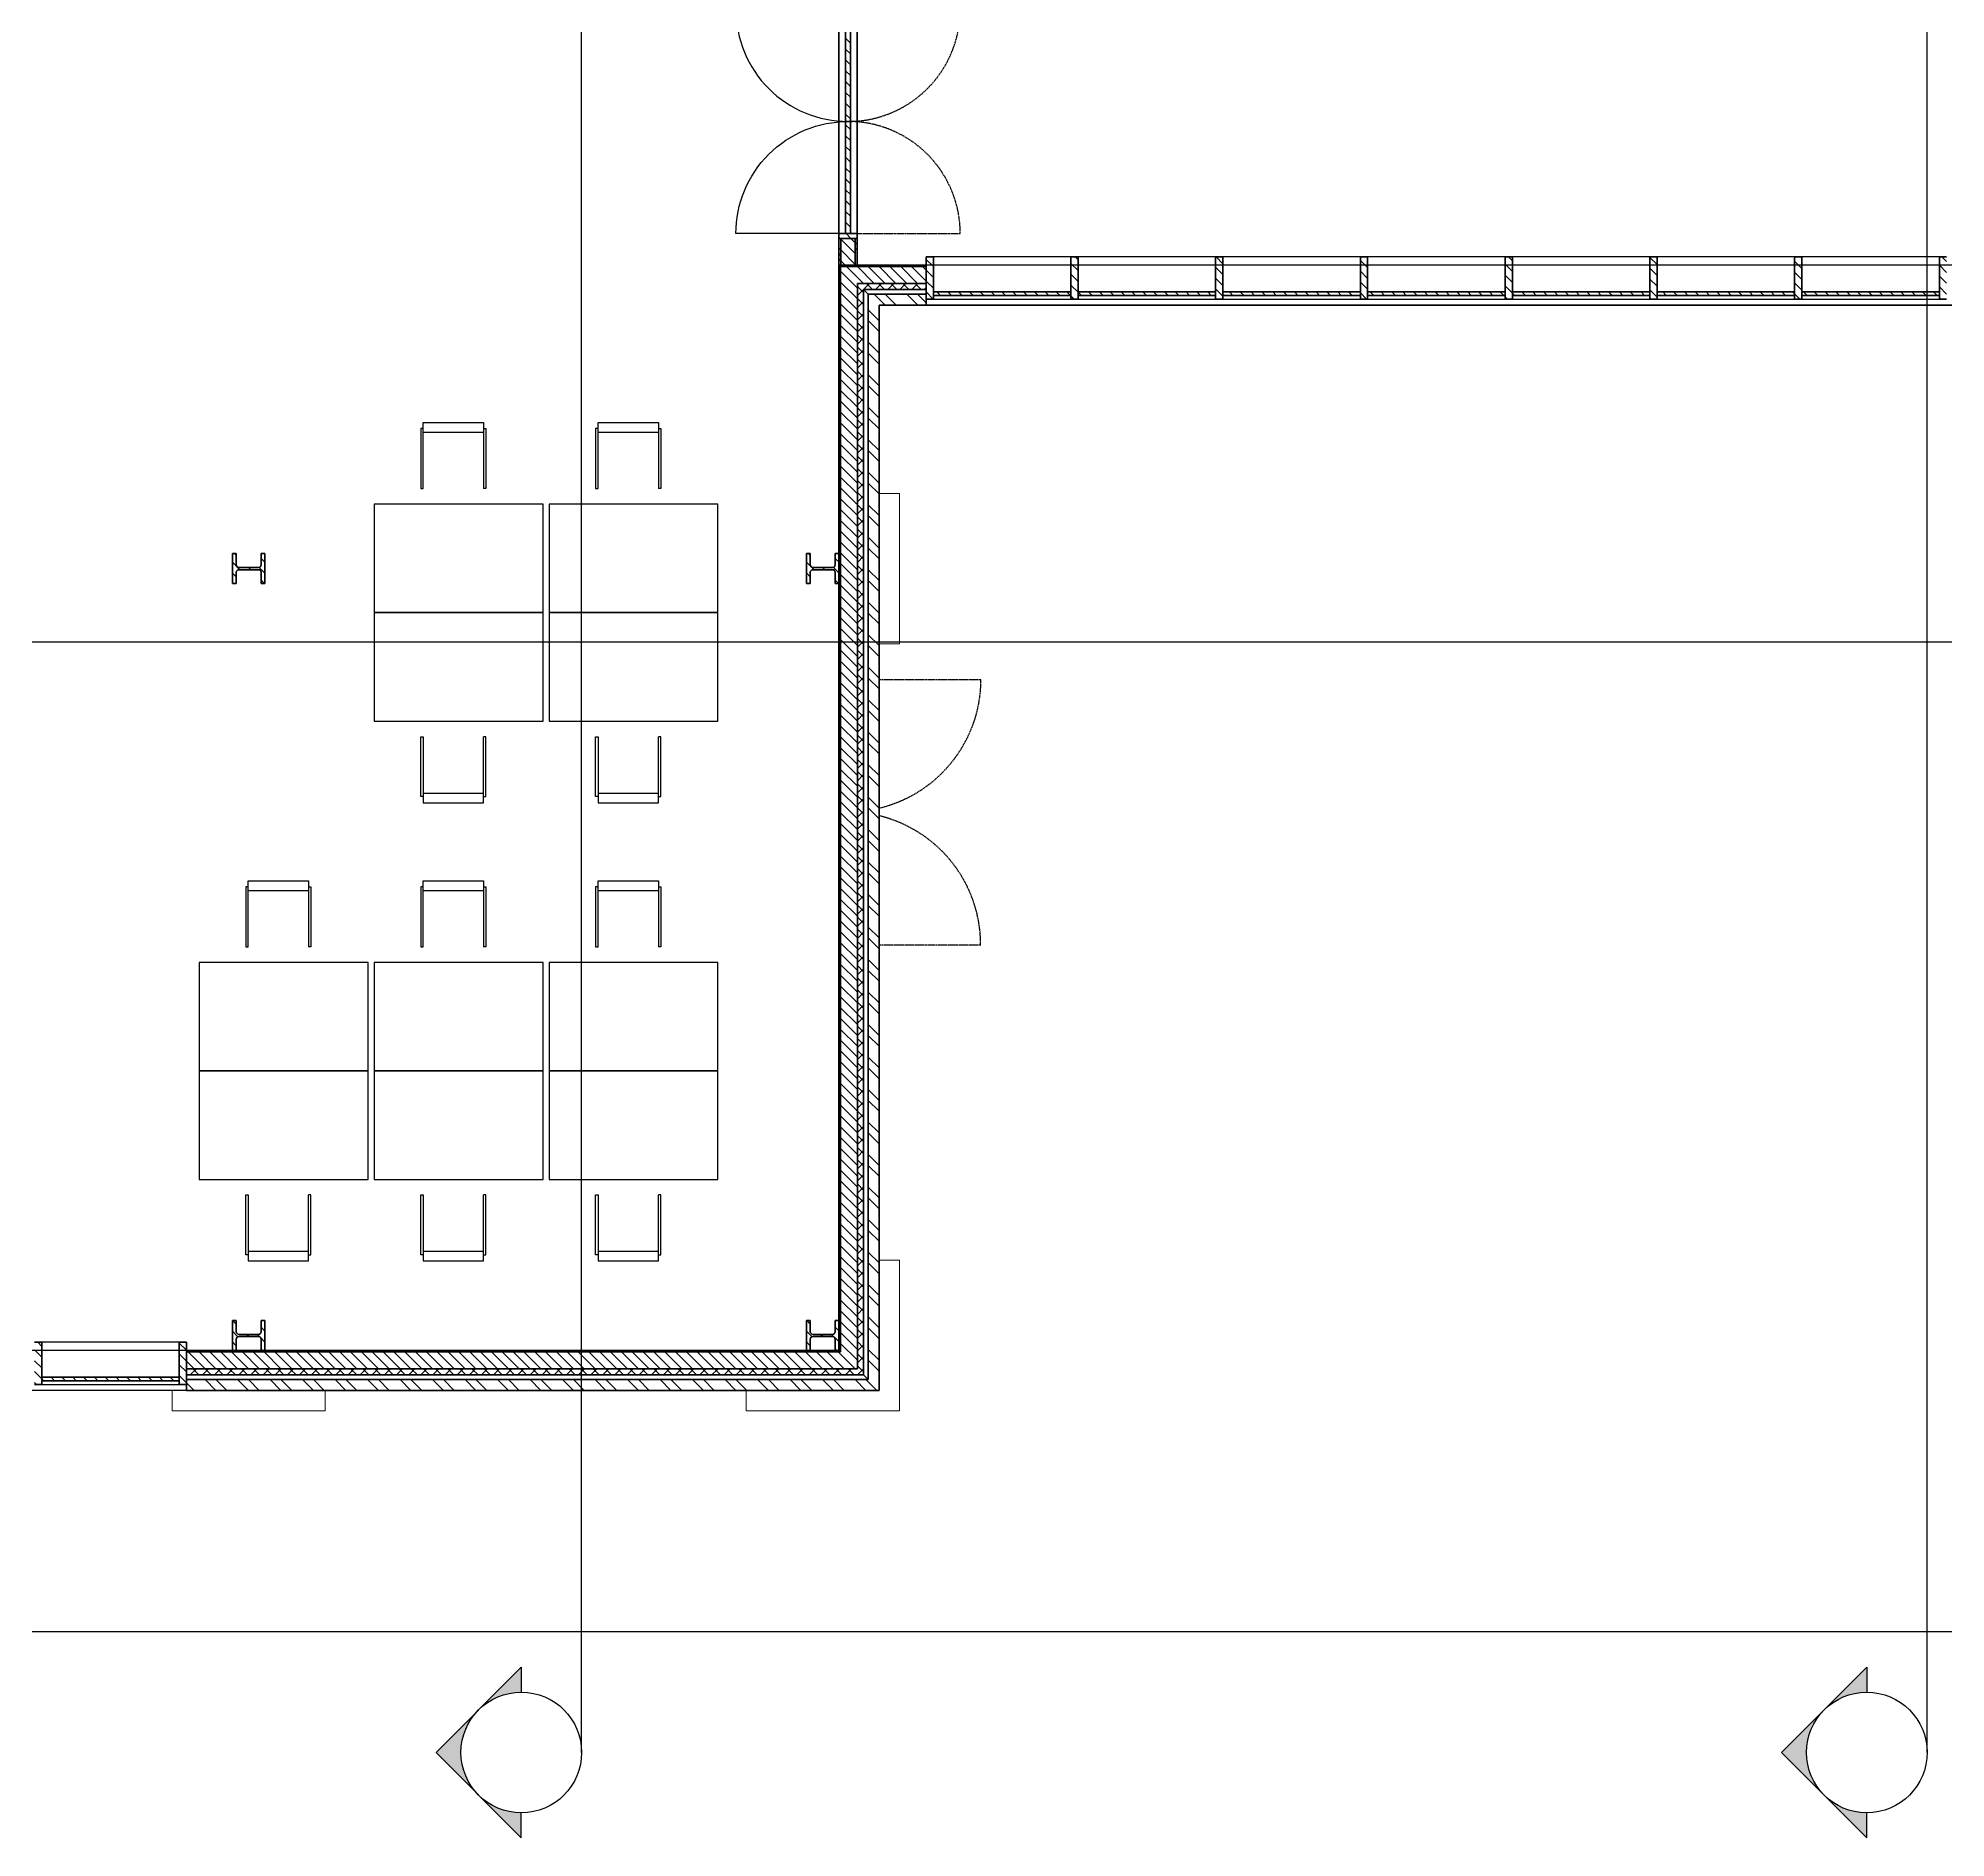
# Model space of a CAD drawing. Header units: millimetres. Extents: x -100 to 251604, y 0 to 25979.
# Drawn here: x 96412 to 112227, y 0 to 14924 of the extents above; entities that cross this region are included whole.
import ezdxf
from ezdxf.enums import TextEntityAlignment as Align

# ---------------------------------------------------------------- set-up
doc = ezdxf.new("R2018")
doc.units = ezdxf.units.MM
doc.linetypes.add('HIDDEN', pattern=[9.525, 6.35, -3.175])
doc.layers.get('0').update_dxf_attribs({"true_color": 0xdfdfdf})
for name, color, linetype in [('Background_0', 7, 'Continuous'), ('Background_BRX_2D+_Swing', 7, 'Continuous'), ('Background_BRX_2D_Symbols', 7, 'Continuous'), ('Background_DOOR_FRAME', 253, 'Continuous'), ('Background_DOOR_PANEL', 255, 'Continuous'), ('Background_Front bricks', 7, 'Continuous'), ('Background_GLASS', 161, 'Continuous'), ('Background_WINDOW_FRAME', 253, 'Continuous'), ('Boundary_0', 7, 'Continuous'), ('Boundary_Air', 7, 'Continuous'), ('Boundary_BRX_2D+_Swing', 7, 'Continuous'), ('Boundary_BRX_2D_Symbols', 7, 'Continuous'), ('Boundary_Cavity Wall_ Front', 7, 'Continuous'), ('Boundary_DOOR_FRAME', 253, 'Continuous'), ('Boundary_DOOR_PANEL', 255, 'Continuous'), ('Boundary_Front bricks', 7, 'Continuous'), ('Boundary_GLASS', 161, 'Continuous'), ('Boundary_Gypsum Board', 54, 'Continuous'), ('Boundary_Insulation_ Polyurethane Foam', 42, 'Continuous'), ('Boundary_Interior Wall Plaster_ 140', 7, 'Continuous'), ('Boundary_Plaster_ Cement', 165, 'Continuous'), ('Boundary_WINDOW_FRAME', 253, 'Continuous'), ('Fill_0', 7, 'Continuous'), ('Fill_DOOR_FRAME', 253, 'Continuous'), ('Fill_DOOR_PANEL', 255, 'Continuous'), ('Fill_Front bricks', 7, 'Continuous'), ('Fill_GLASS', 161, 'Continuous'), ('Fill_Gypsum Board', 251, 'Continuous'), ('Fill_Insulation_ Polyurethane Foam', 42, 'Continuous'), ('Fill_Plaster_ Cement', 253, 'Continuous'), ('Fill_Supporting Wall_ Brick', 11, 'Continuous'), ('Fill_WINDOW_FRAME', 253, 'Continuous'), ('Viewport border', 7, 'Continuous')]:
    doc.layers.add(name, color=color, linetype=linetype)
for name, color, linetype, lineweight in [('Background_Air', 7, 'Continuous', 9), ('Background_Concrete_ Reinforced', 7, 'Continuous', 9), ('Background_Gypsum Board', 7, 'Continuous', 9), ('Background_Insulation_ Polyurethane Foam', 7, 'Continuous', 9), ('Background_Plaster_ Cement', 7, 'Continuous', 9), ('Background_Supporting Wall_ Brick', 7, 'Continuous', 9), ('BIM_SECTIONS', 151, 'Continuous', 25), ('Boundary_Supporting Wall_ Brick', 14, 'Continuous', 50)]:
    doc.layers.add(name, color=color, linetype=linetype, lineweight=lineweight)
doc.layers.add('BIM_ROOM_LINES', color=7, linetype='Continuous', plot=False)
doc.styles.get("Standard").update_dxf_attribs({"font": 'arial.ttf'})
pattern_1 = [(45, (-5377.5, -9300), (-44.90128, 44.90128), [])]
pattern_2 = [(45, (-5377.5, -9300), (-134.7038, 134.7038), []), (45, (-5332.6, -9300), (-134.7038, 134.7038), []), (45, (-5287.7, -9300), (-134.7038, 134.7038), []), (45, (-5242.8, -9300), (-134.7038, 134.7038), [])]

# ---------------------------------------------------------------- blocks, each defined once
blk = doc.blocks.new('*U11072')
at = {"extrusion": (0, 1, -6.12323e-17)}
for points in [[(-40, -75), (-40, 855, 0.414214), (-970, -75)], [(-1900, -75), (-1900, 855, -0.414214), (-970, -75)]]:
    blk.add_lwpolyline(points, format="xyb", dxfattribs=at)
at = {"linetype": 'HIDDEN', "extrusion": (0, 1, -6.12323e-17)}
for points in [[(-40, -75), (-40, -1005, -0.414214), (-970, -75)], [(-1900, -75), (-1900, -1005, 0.414214), (-970, -75)]]:
    blk.add_lwpolyline(points, format="xyb", dxfattribs=at)
blk = doc.blocks.new('*U11040')
for points in [[(-273, -254), (-323, -254), (-323, 246), (-273, 246)], [(-273, 246), (-273, 266), (224, 266), (224, 246)], [(-273, 246), (-243, 246)], [(-243, 246), (224, 246)], [(-243, -254), (-243, 246)], [(-243, -254), (-273, -254)], [(-273, -254), (-273, -274), (224, -274), (224, -254)], [(224, -254), (-243, -254)]]:
    blk.add_lwpolyline(points)
blk = doc.blocks.new('*U11129')
for p, q in [((23192, -1950), (21792, -1950)), ((21792, -1950), (21792, -2850)), ((23192, -2850), (23192, -1950)), ((21792, -2850), (23192, -2850))]:
    blk.add_line(p, q)
blk = doc.blocks.new('*U11130')
for p, q in [((23192, -2850), (21792, -2850)), ((21792, -2850), (21792, -3750)), ((23192, -3750), (23192, -2850)), ((21792, -3750), (23192, -3750))]:
    blk.add_line(p, q)
blk = doc.blocks.new('*U11131')
for p, q in [((24642, -1950), (23242, -1950)), ((23242, -1950), (23242, -2850)), ((24642, -2850), (24642, -1950)), ((23242, -2850), (24642, -2850))]:
    blk.add_line(p, q)
blk = doc.blocks.new('*U11132')
for p, q in [((24642, -2850), (23242, -2850)), ((23242, -2850), (23242, -3750)), ((24642, -3750), (24642, -2850)), ((23242, -3750), (24642, -3750))]:
    blk.add_line(p, q)
blk = doc.blocks.new('*U11133')
for p, q in [((21742, -5750), (20342, -5750)), ((20342, -5750), (20342, -6650)), ((21742, -6650), (21742, -5750)), ((20342, -6650), (21742, -6650))]:
    blk.add_line(p, q)
blk = doc.blocks.new('*U11134')
for p, q in [((21742, -6650), (20342, -6650)), ((20342, -6650), (20342, -7550)), ((21742, -7550), (21742, -6650)), ((20342, -7550), (21742, -7550))]:
    blk.add_line(p, q)
blk = doc.blocks.new('*U11135')
for p, q in [((23192, -5750), (21792, -5750)), ((21792, -5750), (21792, -6650)), ((23192, -6650), (23192, -5750)), ((21792, -6650), (23192, -6650))]:
    blk.add_line(p, q)
blk = doc.blocks.new('*U11136')
for p, q in [((23192, -6650), (21792, -6650)), ((21792, -6650), (21792, -7550)), ((23192, -7550), (23192, -6650)), ((21792, -7550), (23192, -7550))]:
    blk.add_line(p, q)
blk = doc.blocks.new('*U11137')
for p, q in [((24642, -5750), (23242, -5750)), ((23242, -5750), (23242, -6650)), ((24642, -6650), (24642, -5750)), ((23242, -6650), (24642, -6650))]:
    blk.add_line(p, q)
blk = doc.blocks.new('*U11138')
for p, q in [((24642, -6650), (23242, -6650)), ((23242, -6650), (23242, -7550)), ((24642, -7550), (24642, -6650)), ((23242, -7550), (24642, -7550))]:
    blk.add_line(p, q)
blk = doc.blocks.new('*U11139')
at = {"linetype": 'HIDDEN'}
for p, q in [((25978, -3404), (26821, -3404)), ((25978, -5604), (26821, -5604))]:
    blk.add_line(p, q, dxfattribs=at)
at = {"linetype": 'HIDDEN', "extrusion": (-6.12323e-17, 0, -1)}
blk.add_arc((-25720, -3404), 1100, 180, 256.4887, dxfattribs=at)
at = {"linetype": 'HIDDEN'}
blk.add_arc((25720, -5604), 1100, 0, 76.4887, dxfattribs=at)
blk = doc.blocks.new('_SectionCallout')
at = {"transparency": 33554508}
h = blk.add_hatch(color=0, dxfattribs=at)
h.paths.add_polyline_path([(-707, 500), (-500, 500, -0.198912), (-354, 854)])
h.paths.add_polyline_path([(0, 1207), (-354, 854, -0.414214), (354, 854)])
h.paths.add_polyline_path([(500, 500), (707, 500), (354, 854, -0.198912)])
at = {"color": 0}
for p, q in [((0, 1207), (-707, 500)), ((0, 1207), (707, 500)), ((-707, 500), (-500, 500)), ((707, 500), (500, 500))]:
    blk.add_line(p, q, dxfattribs=at)
blk.add_circle((0, 500), 500, dxfattribs=at)
at = {"color": 0, "lineweight": 30, "flags": 104}
blk.add_attdef('SECTIONNAME', text='', height=100, dxfattribs=at).set_placement((0, 500), align=Align.MIDDLE_CENTER)
blk = doc.blocks.new('Main_Floor 1__section__..%5CMainBuilding.dwg', base_point=(-3895, -13010))
at = {"layer": 'Fill_0', "extrusion": (0, 0, -1)}
h = blk.add_hatch(dxfattribs=at)
h.set_pattern_fill('ANSI31', color=256, scale=20, style=0)
h.set_pattern_definition(pattern_1)
edge = h.paths.add_edge_path()
edge.add_line((-20649, -2361), (-20617, -2361))
edge.add_line((-20617, -2361), (-20617, -2609))
edge.add_line((-20617, -2609), (-20649, -2609))
edge.add_line((-20649, -2609), (-20649, -2515))
edge.add_spline(control_points=[(-20649, -2515), (-20649, -2494), (-20670, -2494)], knot_values=[-0.785398, -0.785398, -0.785398, 0.785398, 0.785398, 0.785398], weights=[1, 0.707107, 1], degree=2, periodic=0)
edge.add_line((-20670, -2494), (-20834, -2494))
edge.add_spline(control_points=[(-20834, -2494), (-20855, -2494), (-20855, -2515)], knot_values=[-0.785398, -0.785398, -0.785398, 0.785398, 0.785398, 0.785398], weights=[1, 0.707107, 1], degree=2, periodic=0)
edge.add_line((-20855, -2515), (-20855, -2609))
edge.add_line((-20855, -2609), (-20887, -2609))
edge.add_line((-20887, -2609), (-20887, -2361))
edge.add_line((-20887, -2361), (-20855, -2361))
edge.add_line((-20855, -2361), (-20855, -2455))
edge.add_spline(control_points=[(-20855, -2455), (-20855, -2476), (-20834, -2476)], knot_values=[-0.785398, -0.785398, -0.785398, 0.785398, 0.785398, 0.785398], weights=[1, 0.707107, 1], degree=2, periodic=0)
edge.add_line((-20834, -2476), (-20670, -2476))
edge.add_spline(control_points=[(-20670, -2476), (-20649, -2476), (-20649, -2455)], knot_values=[-0.785398, -0.785398, -0.785398, 0.785398, 0.785398, 0.785398], weights=[1, 0.707107, 1], degree=2, periodic=0)
edge.add_line((-20649, -2455), (-20649, -2361))
h = blk.add_hatch(dxfattribs=at)
h.set_pattern_fill('ANSI31', color=256, scale=20, style=0)
h.set_pattern_definition(pattern_1)
edge = h.paths.add_edge_path()
edge.add_spline(control_points=[(-25593, -2494), (-25614, -2494), (-25614, -2515)], knot_values=[-0.785398, -0.785398, -0.785398, 0.785398, 0.785398, 0.785398], weights=[1, 0.707107, 1], degree=2, periodic=0)
edge.add_line((-25614, -2515), (-25614, -2609))
edge.add_line((-25614, -2609), (-25646, -2609))
edge.add_line((-25646, -2609), (-25646, -2361))
edge.add_line((-25646, -2361), (-25614, -2361))
edge.add_line((-25614, -2361), (-25614, -2455))
edge.add_spline(control_points=[(-25614, -2455), (-25614, -2476), (-25593, -2476)], knot_values=[-0.785398, -0.785398, -0.785398, 0.785398, 0.785398, 0.785398], weights=[1, 0.707107, 1], degree=2, periodic=0)
edge.add_line((-25593, -2476), (-25429, -2476))
edge.add_spline(control_points=[(-25429, -2476), (-25408, -2476), (-25408, -2455)], knot_values=[-0.785398, -0.785398, -0.785398, 0.785398, 0.785398, 0.785398], weights=[1, 0.707107, 1], degree=2, periodic=0)
edge.add_line((-25408, -2455), (-25408, -2361))
edge.add_line((-25408, -2361), (-25376, -2361))
edge.add_line((-25376, -2361), (-25376, -2609))
edge.add_line((-25376, -2609), (-25408, -2609))
edge.add_line((-25408, -2609), (-25408, -2515))
edge.add_spline(control_points=[(-25408, -2515), (-25408, -2494), (-25429, -2494)], knot_values=[-0.785398, -0.785398, -0.785398, 0.785398, 0.785398, 0.785398], weights=[1, 0.707107, 1], degree=2, periodic=0)
edge.add_line((-25429, -2494), (-25593, -2494))
h = blk.add_hatch(dxfattribs=at)
h.set_pattern_fill('ANSI31', color=256, scale=20, style=0)
h.set_pattern_definition(pattern_1)
edge = h.paths.add_edge_path()
edge.add_line((-20617, -8968), (-20649, -8968))
edge.add_line((-20649, -8968), (-20649, -8874))
edge.add_spline(control_points=[(-20649, -8874), (-20649, -8853), (-20670, -8853)], knot_values=[-0.785398, -0.785398, -0.785398, 0.785398, 0.785398, 0.785398], weights=[1, 0.707107, 1], degree=2, periodic=0)
edge.add_line((-20670, -8853), (-20834, -8853))
edge.add_spline(control_points=[(-20834, -8853), (-20855, -8853), (-20855, -8874)], knot_values=[-0.785398, -0.785398, -0.785398, 0.785398, 0.785398, 0.785398], weights=[1, 0.707107, 1], degree=2, periodic=0)
edge.add_line((-20855, -8874), (-20855, -8968))
edge.add_line((-20855, -8968), (-20887, -8968))
edge.add_line((-20887, -8968), (-20887, -8720))
edge.add_line((-20887, -8720), (-20855, -8720))
edge.add_line((-20855, -8720), (-20855, -8814))
edge.add_spline(control_points=[(-20855, -8814), (-20855, -8835), (-20834, -8835)], knot_values=[-0.785398, -0.785398, -0.785398, 0.785398, 0.785398, 0.785398], weights=[1, 0.707107, 1], degree=2, periodic=0)
edge.add_line((-20834, -8835), (-20670, -8835))
edge.add_spline(control_points=[(-20670, -8835), (-20649, -8835), (-20649, -8814)], knot_values=[-0.785398, -0.785398, -0.785398, 0.785398, 0.785398, 0.785398], weights=[1, 0.707107, 1], degree=2, periodic=0)
edge.add_line((-20649, -8814), (-20649, -8720))
edge.add_line((-20649, -8720), (-20617, -8720))
edge.add_line((-20617, -8720), (-20617, -8968))
h = blk.add_hatch(dxfattribs=at)
h.set_pattern_fill('ANSI31', color=256, scale=20, style=0)
h.set_pattern_definition(pattern_1)
edge = h.paths.add_edge_path()
edge.add_line((-25593, -8835), (-25429, -8835))
edge.add_spline(control_points=[(-25429, -8835), (-25408, -8835), (-25408, -8814)], knot_values=[-0.785398, -0.785398, -0.785398, 0.785398, 0.785398, 0.785398], weights=[1, 0.707107, 1], degree=2, periodic=0)
edge.add_line((-25408, -8814), (-25408, -8720))
edge.add_line((-25408, -8720), (-25376, -8720))
edge.add_line((-25376, -8720), (-25376, -8968))
edge.add_line((-25376, -8968), (-25408, -8968))
edge.add_line((-25408, -8968), (-25408, -8874))
edge.add_spline(control_points=[(-25408, -8874), (-25408, -8853), (-25429, -8853)], knot_values=[-0.785398, -0.785398, -0.785398, 0.785398, 0.785398, 0.785398], weights=[1, 0.707107, 1], degree=2, periodic=0)
edge.add_line((-25429, -8853), (-25593, -8853))
edge.add_spline(control_points=[(-25593, -8853), (-25614, -8853), (-25614, -8874)], knot_values=[-0.785398, -0.785398, -0.785398, 0.785398, 0.785398, 0.785398], weights=[1, 0.707107, 1], degree=2, periodic=0)
edge.add_line((-25614, -8874), (-25614, -8968))
edge.add_line((-25614, -8968), (-25646, -8968))
edge.add_line((-25646, -8968), (-25646, -8720))
edge.add_line((-25646, -8720), (-25614, -8720))
edge.add_line((-25614, -8720), (-25614, -8814))
edge.add_spline(control_points=[(-25614, -8814), (-25614, -8835), (-25593, -8835)], knot_values=[-0.785398, -0.785398, -0.785398, 0.785398, 0.785398, 0.785398], weights=[1, 0.707107, 1], degree=2, periodic=0)
at = {"layer": 'Fill_DOOR_FRAME', "extrusion": (0, 0, -1)}
h = blk.add_hatch(dxfattribs=at)
h.set_pattern_fill('ANSI31', color=256, scale=20, style=0)
h.set_pattern_definition(pattern_1)
h.paths.add_polyline_path([(-25796, 293), (-25646, 293), (-25646, 253), (-25796, 253)])
at = {"layer": 'Fill_DOOR_PANEL', "extrusion": (0, 0, -1)}
h = blk.add_hatch(dxfattribs=at)
h.set_pattern_fill('ANSI31', color=256, scale=20, style=0)
h.set_pattern_definition(pattern_1)
h.paths.add_polyline_path([(-25741, 1223), (-25741, 2153), (-25701, 2153), (-25701, 1223)])
h = blk.add_hatch(dxfattribs=at)
h.set_pattern_fill('ANSI31', color=256, scale=20, style=0)
h.set_pattern_definition(pattern_1)
h.paths.add_polyline_path([(-25741, 293), (-25741, 1223), (-25701, 1223), (-25701, 293)])
at = {"layer": 'Fill_Front bricks', "extrusion": (0, 0, -1)}
h = blk.add_hatch(dxfattribs=at)
h.set_pattern_fill('ANSI32', color=256, scale=20, style=0)
h.set_pattern_definition([(45, (-5377.5, -9300), (-134.7038, 134.7038), []), (45, (-5287.7, -9300), (-134.7038, 134.7038), [])])
h.paths.add_polyline_path([(-25978, -9300), (-25978, -300), (-26368, -300), (-26368, -210), (-25888, -210), (-25888, -9210), (-20237, -9210), (-20237, -9300)])
at = {"layer": 'Fill_GLASS', "extrusion": (0, 0, -1)}
h = blk.add_hatch(dxfattribs=at)
h.set_pattern_fill('ANSI31', color=256, scale=20, style=0)
h.set_pattern_definition(pattern_1)
h.paths.add_polyline_path([(-26428, -220), (-27568, -220), (-27568, -190), (-26428, -190)])
h = blk.add_hatch(dxfattribs=at)
h.set_pattern_fill('ANSI31', color=256, scale=20, style=0)
h.set_pattern_definition(pattern_1)
h.paths.add_polyline_path([(-27628, -220), (-28768, -220), (-28768, -190), (-27628, -190)])
h = blk.add_hatch(dxfattribs=at)
h.set_pattern_fill('ANSI31', color=256, scale=20, style=0)
h.set_pattern_definition(pattern_1)
h.paths.add_polyline_path([(-28828, -220), (-29968, -220), (-29968, -190), (-28828, -190)])
h = blk.add_hatch(dxfattribs=at)
h.set_pattern_fill('ANSI31', color=256, scale=20, style=0)
h.set_pattern_definition(pattern_1)
h.paths.add_polyline_path([(-30028, -220), (-31168, -220), (-31168, -190), (-30028, -190)])
h = blk.add_hatch(dxfattribs=at)
h.set_pattern_fill('ANSI31', color=256, scale=20, style=0)
h.set_pattern_definition(pattern_1)
h.paths.add_polyline_path([(-31228, -220), (-32368, -220), (-32368, -190), (-31228, -190)])
h = blk.add_hatch(dxfattribs=at)
h.set_pattern_fill('ANSI31', color=256, scale=20, style=0)
h.set_pattern_definition(pattern_1)
h.paths.add_polyline_path([(-32428, -220), (-33568, -220), (-33568, -190), (-32428, -190)])
h = blk.add_hatch(dxfattribs=at)
h.set_pattern_fill('ANSI31', color=256, scale=20, style=0)
h.set_pattern_definition(pattern_1)
h.paths.add_polyline_path([(-33628, -220), (-34768, -220), (-34768, -190), (-33628, -190)])
h = blk.add_hatch(dxfattribs=at)
h.set_pattern_fill('ANSI31', color=256, scale=20, style=0)
h.set_pattern_definition(pattern_1)
h.paths.add_polyline_path([(-19037, -9220), (-20177, -9220), (-20177, -9190), (-19037, -9190)])
at = {"layer": 'Fill_Gypsum Board', "extrusion": (0, 0, -1)}
h = blk.add_hatch(dxfattribs=at)
h.set_pattern_fill('ANSI34', color=256, scale=10, style=0)
h.set_pattern_definition(pattern_2)
h.paths.add_polyline_path([(-25646, 32), (-25658, 20), (-26368, 20), (-26368, 32)])
h = blk.add_hatch(dxfattribs=at)
h.set_pattern_fill('ANSI34', color=256, scale=10, style=0)
h.set_pattern_definition(pattern_2)
h.paths.add_polyline_path([(-25646, -8968), (-25658, -8980), (-25658, 20), (-25646, 32)])
h = blk.add_hatch(dxfattribs=at)
h.set_pattern_fill('ANSI34', color=256, scale=10, style=0)
h.set_pattern_definition(pattern_2)
h.paths.add_polyline_path([(-20237, -8968), (-20237, -8980), (-25658, -8980), (-25646, -8968)])
at = {"layer": 'Fill_Insulation_ Polyurethane Foam', "extrusion": (0, 0, -1)}
h = blk.add_hatch(dxfattribs=at)
h.set_pattern_fill('INSULATION', color=256, scale=20, style=0)
h.set_pattern_definition([(45, (-5377.5, -9300), (-50.28943, 50.28943), []), (135, (-5377.5, -9300), (-50.28943, -50.28943), [])])
h.paths.add_polyline_path([(-25848, -9170), (-25848, -170), (-26368, -170), (-26368, -120), (-25798, -120), (-25798, -9120), (-20237, -9120), (-20237, -9170)])
at = {"layer": 'Fill_Plaster_ Cement', "extrusion": (0, 0, -1)}
h = blk.add_hatch(dxfattribs=at)
h.set_pattern_fill('ANSI34', color=256, scale=10, style=0)
h.set_pattern_definition(pattern_2)
h.paths.add_polyline_path([(-25646, 32), (-25661, 32), (-25661, 253), (-25646, 253)])
h = blk.add_hatch(dxfattribs=at)
h.set_pattern_fill('ANSI34', color=256, scale=10, style=0)
h.set_pattern_definition(pattern_2)
h.paths.add_polyline_path([(-25796, 253), (-25781, 253), (-25781, 32), (-25796, 32)])
at = {"layer": 'Fill_Supporting Wall_ Brick', "extrusion": (0, 0, -1)}
h = blk.add_hatch(dxfattribs=at)
h.set_pattern_fill('ANSI31', color=256, scale=20, style=0)
h.set_pattern_definition(pattern_1)
h.paths.add_polyline_path([(-25661, 32), (-25781, 32), (-25781, 253), (-25661, 253)])
h = blk.add_hatch(dxfattribs=at)
h.set_pattern_fill('ANSI31', color=256, scale=20, style=0)
h.set_pattern_definition(pattern_1)
h.paths.add_polyline_path([(-25798, -9120), (-25798, -120), (-26368, -120), (-26368, 20), (-25658, 20), (-25658, -8980), (-20237, -8980), (-20237, -9120)])
at = {"layer": 'Fill_WINDOW_FRAME', "extrusion": (0, 0, -1)}
h = blk.add_hatch(dxfattribs=at)
h.set_pattern_fill('ANSI31', color=256, scale=20, style=0)
h.set_pattern_definition(pattern_1)
h.paths.add_polyline_path([(-26428, 100), (-26368, 100), (-26368, -250), (-26428, -250)])
h = blk.add_hatch(dxfattribs=at)
h.set_pattern_fill('ANSI31', color=256, scale=20, style=0)
h.set_pattern_definition(pattern_1)
h.paths.add_polyline_path([(-27628, 100), (-27568, 100), (-27568, -250), (-27628, -250)])
h = blk.add_hatch(dxfattribs=at)
h.set_pattern_fill('ANSI31', color=256, scale=20, style=0)
h.set_pattern_definition(pattern_1)
h.paths.add_polyline_path([(-28828, 100), (-28768, 100), (-28768, -250), (-28828, -250)])
h = blk.add_hatch(dxfattribs=at)
h.set_pattern_fill('ANSI31', color=256, scale=20, style=0)
h.set_pattern_definition(pattern_1)
h.paths.add_polyline_path([(-30028, 100), (-29968, 100), (-29968, -250), (-30028, -250)])
h = blk.add_hatch(dxfattribs=at)
h.set_pattern_fill('ANSI31', color=256, scale=20, style=0)
h.set_pattern_definition(pattern_1)
h.paths.add_polyline_path([(-31228, 100), (-31168, 100), (-31168, -250), (-31228, -250)])
h = blk.add_hatch(dxfattribs=at)
h.set_pattern_fill('ANSI31', color=256, scale=20, style=0)
h.set_pattern_definition(pattern_1)
h.paths.add_polyline_path([(-32428, 100), (-32368, 100), (-32368, -250), (-32428, -250)])
h = blk.add_hatch(dxfattribs=at)
h.set_pattern_fill('ANSI31', color=256, scale=20, style=0)
h.set_pattern_definition(pattern_1)
h.paths.add_polyline_path([(-33628, 100), (-33568, 100), (-33568, -250), (-33628, -250)])
h = blk.add_hatch(dxfattribs=at)
h.set_pattern_fill('ANSI31', color=256, scale=20, style=0)
h.set_pattern_definition(pattern_1)
h.paths.add_polyline_path([(-34828, 100), (-34768, 100), (-34768, -250), (-34828, -250)])
h = blk.add_hatch(dxfattribs=at)
h.set_pattern_fill('ANSI31', color=256, scale=20, style=0)
h.set_pattern_definition(pattern_1)
h.paths.add_polyline_path([(-19037, -8900), (-18977, -8900), (-18977, -9250), (-19037, -9250)])
h = blk.add_hatch(dxfattribs=at)
h.set_pattern_fill('ANSI31', color=256, scale=20, style=0)
h.set_pattern_definition(pattern_1)
h.paths.add_polyline_path([(-20177, -9250), (-20237, -9250), (-20237, -8900), (-20177, -8900)])
at = {"layer": 'Background_0'}
for p, q in [((20649, -2361), (20617, -2361)), ((20617, -2361), (20617, -2609)), ((20649, -2455), (20649, -2361)), ((20855, -2361), (20855, -2455)), ((20887, -2361), (20855, -2361)), ((20887, -2609), (20887, -2361)), ((25376, -2361), (25376, -2609)), ((25408, -2361), (25376, -2361)), ((25408, -2455), (25408, -2361)), ((25645, -2361), (25614, -2361)), ((25614, -2361), (25614, -2455)), ((25645, -2609), (25645, -2361)), ((20649, -2609), (20649, -2515)), ((20834, -2476), (20670, -2476)), ((20670, -2494), (20834, -2494)), ((20855, -2515), (20855, -2609)), ((25408, -2609), (25408, -2515)), ((25593, -2476), (25429, -2476)), ((25429, -2494), (25593, -2494)), ((25614, -2515), (25614, -2609)), ((20617, -2609), (20649, -2609)), ((20855, -2609), (20887, -2609)), ((25376, -2609), (25408, -2609)), ((25614, -2609), (25645, -2609)), ((20649, -8720), (20617, -8720)), ((20617, -8720), (20617, -8968)), ((20649, -8814), (20649, -8720)), ((20834, -8835), (20670, -8835)), ((20670, -8853), (20834, -8853)), ((20855, -8720), (20855, -8814)), ((20887, -8720), (20855, -8720)), ((20887, -8968), (20887, -8720)), ((25408, -8720), (25376, -8720)), ((25376, -8720), (25376, -8968)), ((25408, -8814), (25408, -8720)), ((25593, -8835), (25429, -8835)), ((25429, -8853), (25593, -8853)), ((25645, -8720), (25614, -8720)), ((25614, -8720), (25614, -8814)), ((25645, -8968), (25645, -8720)), ((20617, -8968), (20649, -8968)), ((20649, -8968), (20649, -8874)), ((20855, -8874), (20855, -8968)), ((20855, -8968), (20887, -8968)), ((25376, -8968), (25408, -8968)), ((25408, -8968), (25408, -8874)), ((25614, -8874), (25614, -8968)), ((25614, -8968), (25645, -8968))]:
    blk.add_line(p, q, dxfattribs=at)
at = {"layer": 'Background_0', "extrusion": (0, 0, -1)}
for centre, start, end in [((-20670, -2455), 270, 0), ((-20670, -2515), 0, 90), ((-20834, -2455), 180, 270), ((-20834, -2515), 90, 180), ((-25429, -2455), 270, 0), ((-25429, -2515), 0, 90), ((-25593, -2455), 180, 270), ((-25593, -2515), 90, 180), ((-20670, -8814), 270, 0), ((-20670, -8874), 0, 90), ((-20834, -8814), 180, 270), ((-20834, -8874), 90, 180), ((-25429, -8814), 270, 0), ((-25429, -8874), 0, 90), ((-25593, -8814), 180, 270), ((-25593, -8874), 90, 180)]:
    blk.add_arc(centre, 21, start, end, dxfattribs=at)
at = {"layer": 'Background_Air'}
for p, q in [((25848, -170), (25888, -210)), ((25848, -170), (25848, -9170)), ((26368, -170), (25848, -170)), ((25888, -210), (25848, -170)), ((25888, -9210), (25888, -210)), ((25888, -210), (26368, -210)), ((26368, -210), (26368, -170)), ((25848, -9170), (20237, -9170)), ((20237, -9170), (20237, -9210)), ((25888, -9210), (25848, -9170)), ((25848, -9170), (25888, -9210)), ((20237, -9210), (25888, -9210))]:
    blk.add_line(p, q, dxfattribs=at)
at = {"layer": 'Background_Concrete_ Reinforced'}
for p, q in [((26146, -1861), (25978, -1861)), ((26146, -3109), (26146, -1861)), ((25978, -3109), (26146, -3109)), ((26146, -8220), (25978, -8220)), ((26146, -9468), (26146, -8220)), ((20117, -9300), (20117, -9468)), ((21387, -9468), (21387, -9300)), ((24876, -9300), (24876, -9468)), ((20117, -9468), (21387, -9468)), ((24876, -9468), (26146, -9468))]:
    blk.add_line(p, q, dxfattribs=at)
at = {"layer": 'Background_DOOR_FRAME'}
for p, q in [((25645, 293), (25645, 253)), ((25796, 293), (25645, 293)), ((25645, 253), (25796, 253)), ((25796, 253), (25796, 293))]:
    blk.add_line(p, q, dxfattribs=at)
at = {"layer": 'Background_DOOR_PANEL'}
for p, q in [((25701, 2153), (25701, 1223)), ((25741, 1223), (25741, 2153)), ((25741, 1223), (25701, 1223)), ((25701, 1223), (25701, 293)), ((25701, 1223), (25741, 1223)), ((25741, 293), (25741, 1223)), ((25701, 293), (25741, 293))]:
    blk.add_line(p, q, dxfattribs=at)
at = {"layer": 'Background_Front bricks'}
for p, q in [((26368, -210), (25888, -210)), ((25888, -210), (25888, -9210)), ((25978, -9300), (25978, -300)), ((25978, -300), (26368, -300)), ((25978, -300), (41228, -300)), ((26368, -300), (26368, -210)), ((40828, -300), (26368, -300)), ((25978, -9300), (5378, -9300)), ((20237, -9300), (5778, -9300)), ((20237, -9210), (20237, -9300)), ((25888, -9210), (20237, -9210)), ((20237, -9300), (25978, -9300))]:
    blk.add_line(p, q, dxfattribs=at)
at = {"layer": 'Background_GLASS'}
for p, q in [((26428, -190), (26428, -220)), ((27568, -190), (26428, -190)), ((26428, -220), (27568, -220)), ((27568, -220), (27568, -190)), ((28768, -190), (27628, -190)), ((27628, -190), (27628, -220)), ((27628, -220), (28768, -220)), ((28768, -220), (28768, -190)), ((28828, -190), (28828, -220)), ((29968, -190), (28828, -190)), ((28828, -220), (29968, -220)), ((29968, -220), (29968, -190)), ((30028, -190), (30028, -220)), ((31168, -190), (30028, -190)), ((30028, -220), (31168, -220)), ((31168, -220), (31168, -190)), ((31228, -190), (31228, -220)), ((32368, -190), (31228, -190)), ((31228, -220), (32368, -220)), ((32368, -220), (32368, -190)), ((32428, -190), (32428, -220)), ((33568, -190), (32428, -190)), ((32428, -220), (33568, -220)), ((33568, -220), (33568, -190)), ((33628, -190), (33628, -220)), ((34768, -190), (33628, -190)), ((33628, -220), (34768, -220)), ((34768, -220), (34768, -190)), ((20177, -9190), (19037, -9190)), ((19037, -9190), (19037, -9220)), ((19037, -9220), (20177, -9220)), ((20177, -9220), (20177, -9190))]:
    blk.add_line(p, q, dxfattribs=at)
at = {"layer": 'Background_Gypsum Board'}
for p, q in [((25645, 32), (25645, -8968)), ((25645, 32), (25658, 20)), ((25658, 20), (25645, 32)), ((26368, 32), (25645, 32)), ((25658, -8980), (25658, 20)), ((25658, 20), (26368, 20)), ((26368, 20), (26368, 32)), ((20237, -8968), (20237, -8980)), ((25645, -8968), (20237, -8968)), ((20237, -8980), (25658, -8980)), ((25658, -8980), (25645, -8968)), ((25645, -8968), (25658, -8980))]:
    blk.add_line(p, q, dxfattribs=at)
at = {"layer": 'Background_Insulation_ Polyurethane Foam'}
for p, q in [((26368, -120), (25798, -120)), ((25798, -120), (25798, -9120)), ((26368, -170), (26368, -120)), ((25848, -9170), (25848, -170)), ((25848, -170), (26368, -170)), ((25798, -9120), (20237, -9120)), ((20237, -9120), (20237, -9170)), ((20237, -9170), (25848, -9170))]:
    blk.add_line(p, q, dxfattribs=at)
at = {"layer": 'Background_Plaster_ Cement'}
for p, q in [((25661, 253), (25645, 253)), ((25645, 253), (25645, 32)), ((25661, 32), (25661, 253)), ((25781, 253), (25781, 32)), ((25796, 253), (25781, 253)), ((25796, 32), (25796, 253)), ((25645, 32), (25661, 32)), ((25781, 32), (25796, 32))]:
    blk.add_line(p, q, dxfattribs=at)
at = {"layer": 'Background_Supporting Wall_ Brick'}
for p, q in [((25781, 253), (25661, 253)), ((25661, 253), (25661, 32)), ((25781, 32), (25781, 253)), ((25658, 20), (25658, -8980)), ((26368, 20), (25658, 20)), ((25661, 32), (25781, 32)), ((26368, -120), (26368, 20)), ((25798, -120), (26368, -120)), ((25798, -9120), (25798, -120)), ((20237, -8980), (20237, -9120)), ((25658, -8980), (20237, -8980)), ((20237, -9120), (25798, -9120))]:
    blk.add_line(p, q, dxfattribs=at)
at = {"layer": 'Background_WINDOW_FRAME'}
for p, q in [((26368, 100), (26368, -250)), ((26428, 100), (26368, 100)), ((27568, 100), (26428, 100)), ((26428, -250), (26428, 100)), ((27568, -190), (27568, 100)), ((27568, 100), (27568, -250)), ((27628, 100), (27568, 100)), ((27628, -250), (27628, 100)), ((28768, 100), (27628, 100)), ((28768, -190), (28768, 100)), ((28768, 100), (28768, -250)), ((28828, 100), (28768, 100)), ((28828, -250), (28828, 100)), ((29968, 100), (28828, 100)), ((29968, -190), (29968, 100)), ((29968, 100), (29968, -250)), ((30028, 100), (29968, 100)), ((31168, 100), (30028, 100)), ((30028, -250), (30028, 100)), ((31168, -190), (31168, 100)), ((31168, 100), (31168, -250)), ((31228, 100), (31168, 100)), ((32368, 100), (31228, 100)), ((31228, -250), (31228, 100)), ((32368, -190), (32368, 100)), ((32368, 100), (32368, -250)), ((32428, 100), (32368, 100)), ((32428, -250), (32428, 100)), ((33568, 100), (32428, 100)), ((33568, -190), (33568, 100)), ((33628, 100), (33568, 100)), ((33568, 100), (33568, -250)), ((34768, 100), (33628, 100)), ((33628, -250), (33628, 100)), ((34768, -190), (34768, 100)), ((34828, 100), (34768, 100)), ((34768, 100), (34768, -250)), ((26368, -250), (26428, -250)), ((26428, -250), (27568, -250)), ((27568, -250), (27568, -220)), ((27568, -250), (27628, -250)), ((27628, -250), (28768, -250)), ((28768, -250), (28768, -220)), ((28768, -250), (28828, -250)), ((28828, -250), (29968, -250)), ((29968, -250), (29968, -220)), ((29968, -250), (30028, -250)), ((30028, -250), (31168, -250)), ((31168, -250), (31168, -220)), ((31168, -250), (31228, -250)), ((31228, -250), (32368, -250)), ((32368, -250), (32368, -220)), ((32368, -250), (32428, -250)), ((32428, -250), (33568, -250)), ((33568, -250), (33568, -220)), ((33568, -250), (33628, -250)), ((33628, -250), (34768, -250)), ((34768, -250), (34768, -220)), ((34768, -250), (34828, -250)), ((19037, -8900), (18977, -8900)), ((19037, -9250), (19037, -8900)), ((20177, -8900), (19037, -8900)), ((20177, -9190), (20177, -8900)), ((20237, -8900), (20177, -8900)), ((20177, -8900), (20177, -9250)), ((20237, -9250), (20237, -8900)), ((18977, -9250), (19037, -9250)), ((19037, -9250), (20177, -9250)), ((20177, -9250), (20177, -9220)), ((20177, -9250), (20237, -9250))]:
    blk.add_line(p, q, dxfattribs=at)
at = {"layer": 'BIM_ROOM_LINES'}
for p, q in [((25645, 8928), (25645, -8968)), ((25645, -2361), (25645, 3750)), ((25796, 32), (25796, 2333)), ((25796, 2153), (25796, 293)), ((40896, 32), (25796, 32)), ((25645, -8720), (25645, -2609)), ((25645, -8968), (5710, -8968))]:
    blk.add_line(p, q, dxfattribs=at)
at = {"layer": 'BIM_SECTIONS'}
for points in [[(23512, -12302), (23512, 12262)], [(34666, -12302), (34666, 12262)], [(-218, -3092), (46823, -3092)], [(0, -11300), (46605, -11300)]]:
    blk.add_lwpolyline(points, dxfattribs=at)
at = {"layer": 'Boundary_0'}
for p, q in [((20617, -2609), (20617, -2361)), ((20617, -2361), (20649, -2361)), ((20649, -2361), (20649, -2455)), ((20855, -2455), (20855, -2361)), ((20855, -2361), (20887, -2361)), ((20887, -2361), (20887, -2609)), ((25376, -2609), (25376, -2361)), ((25376, -2361), (25408, -2361)), ((25408, -2361), (25408, -2455)), ((25614, -2455), (25614, -2361)), ((25614, -2361), (25645, -2361)), ((25645, -2361), (25645, -2609)), ((20649, -2515), (20649, -2609)), ((20670, -2476), (20834, -2476)), ((20834, -2494), (20670, -2494)), ((20855, -2609), (20855, -2515)), ((25408, -2515), (25408, -2609)), ((25429, -2476), (25593, -2476)), ((25593, -2494), (25429, -2494)), ((25614, -2609), (25614, -2515)), ((20649, -2609), (20617, -2609)), ((20887, -2609), (20855, -2609)), ((25408, -2609), (25376, -2609)), ((25645, -2609), (25614, -2609)), ((20617, -8968), (20617, -8720)), ((20617, -8720), (20649, -8720)), ((20649, -8720), (20649, -8814)), ((20670, -8835), (20834, -8835)), ((20834, -8853), (20670, -8853)), ((20855, -8814), (20855, -8720)), ((20855, -8720), (20887, -8720)), ((20887, -8720), (20887, -8968)), ((25376, -8968), (25376, -8720)), ((25376, -8720), (25408, -8720)), ((25408, -8720), (25408, -8814)), ((25429, -8835), (25593, -8835)), ((25593, -8853), (25429, -8853)), ((25614, -8814), (25614, -8720)), ((25614, -8720), (25645, -8720)), ((25645, -8720), (25645, -8968)), ((20649, -8968), (20617, -8968)), ((20649, -8874), (20649, -8968)), ((20855, -8968), (20855, -8874)), ((20887, -8968), (20855, -8968)), ((25408, -8968), (25376, -8968)), ((25408, -8874), (25408, -8968)), ((25614, -8968), (25614, -8874)), ((25645, -8968), (25614, -8968))]:
    blk.add_line(p, q, dxfattribs=at)
for centre, start, end in [((20670, -2455), 180, 270), ((20670, -2515), 90, 180), ((20834, -2455), 270, 0), ((20834, -2515), 0, 90), ((25429, -2455), 180, 270), ((25429, -2515), 90, 180), ((25593, -2455), 270, 0), ((25593, -2515), 0, 90), ((20670, -8814), 180, 270), ((20670, -8874), 90, 180), ((20834, -8814), 270, 0), ((20834, -8874), 0, 90), ((25429, -8814), 180, 270), ((25429, -8874), 90, 180), ((25593, -8814), 270, 0), ((25593, -8874), 0, 90)]:
    blk.add_arc(centre, 21, start, end, dxfattribs=at)
at = {"layer": 'Boundary_Air'}
for p, q in [((25888, -210), (25848, -170)), ((25848, -170), (26368, -170)), ((25848, -9170), (25848, -170)), ((25848, -170), (25888, -210)), ((26368, -210), (25888, -210)), ((25888, -210), (25888, -9210)), ((26368, -170), (26368, -210)), ((20237, -9210), (20237, -9170)), ((20237, -9170), (25848, -9170)), ((25848, -9170), (25888, -9210)), ((25888, -9210), (25848, -9170)), ((25888, -9210), (20237, -9210))]:
    blk.add_line(p, q, dxfattribs=at)
at = {"layer": 'Boundary_Cavity Wall_ Front'}
for p, q in [((25645, -8968), (25645, 32)), ((25645, 32), (26368, 32)), ((26368, 32), (26368, -300)), ((26368, -300), (25978, -300)), ((25978, -300), (25978, -9300)), ((20237, -8968), (25645, -8968)), ((20237, -9300), (20237, -8968)), ((25978, -9300), (20237, -9300))]:
    blk.add_line(p, q, dxfattribs=at)
at = {"layer": 'Boundary_DOOR_FRAME'}
for p, q in [((25645, 253), (25645, 293)), ((25645, 293), (25796, 293)), ((25796, 253), (25645, 253)), ((25796, 293), (25796, 253))]:
    blk.add_line(p, q, dxfattribs=at)
at = {"layer": 'Boundary_DOOR_PANEL'}
for p, q in [((25701, 1223), (25701, 2153)), ((25741, 2153), (25741, 1223)), ((25741, 1223), (25701, 1223)), ((25701, 293), (25701, 1223)), ((25701, 1223), (25741, 1223)), ((25741, 1223), (25741, 293)), ((25741, 293), (25701, 293))]:
    blk.add_line(p, q, dxfattribs=at)
at = {"layer": 'Boundary_Front bricks'}
for p, q in [((25888, -9210), (25888, -210)), ((25888, -210), (26368, -210)), ((26368, -300), (25978, -300)), ((25978, -300), (25978, -9300)), ((26368, -210), (26368, -300)), ((20237, -9300), (20237, -9210)), ((20237, -9210), (25888, -9210)), ((25978, -9300), (20237, -9300))]:
    blk.add_line(p, q, dxfattribs=at)
at = {"layer": 'Boundary_GLASS'}
for p, q in [((26428, -220), (26428, -190)), ((26428, -190), (27568, -190)), ((27568, -220), (26428, -220)), ((27568, -190), (27568, -220)), ((27628, -220), (27628, -190)), ((27628, -190), (28768, -190)), ((28768, -220), (27628, -220)), ((28768, -190), (28768, -220)), ((28828, -220), (28828, -190)), ((28828, -190), (29968, -190)), ((29968, -220), (28828, -220)), ((29968, -190), (29968, -220)), ((30028, -220), (30028, -190)), ((30028, -190), (31168, -190)), ((31168, -220), (30028, -220)), ((31168, -190), (31168, -220)), ((31228, -220), (31228, -190)), ((31228, -190), (32368, -190)), ((32368, -220), (31228, -220)), ((32368, -190), (32368, -220)), ((32428, -220), (32428, -190)), ((32428, -190), (33568, -190)), ((33568, -220), (32428, -220)), ((33568, -190), (33568, -220)), ((33628, -220), (33628, -190)), ((33628, -190), (34768, -190)), ((34768, -220), (33628, -220)), ((34768, -190), (34768, -220)), ((19037, -9220), (19037, -9190)), ((19037, -9190), (20177, -9190)), ((20177, -9220), (19037, -9220)), ((20177, -9190), (20177, -9220))]:
    blk.add_line(p, q, dxfattribs=at)
at = {"layer": 'Boundary_Gypsum Board'}
for p, q in [((25645, -8968), (25645, 32)), ((25645, 32), (25658, 20)), ((25645, 32), (26368, 32)), ((25658, 20), (25645, 32)), ((26368, 20), (25658, 20)), ((25658, 20), (25658, -8980)), ((26368, 32), (26368, 20)), ((20237, -8968), (25645, -8968)), ((20237, -8980), (20237, -8968)), ((25658, -8980), (20237, -8980)), ((25645, -8968), (25658, -8980)), ((25658, -8980), (25645, -8968))]:
    blk.add_line(p, q, dxfattribs=at)
at = {"layer": 'Boundary_Insulation_ Polyurethane Foam'}
for p, q in [((25798, -9120), (25798, -120)), ((25798, -120), (26368, -120)), ((26368, -120), (26368, -170)), ((26368, -170), (25848, -170)), ((25848, -170), (25848, -9170)), ((20237, -9170), (20237, -9120)), ((20237, -9120), (25798, -9120)), ((25848, -9170), (20237, -9170))]:
    blk.add_line(p, q, dxfattribs=at)
at = {"layer": 'Boundary_Interior Wall Plaster_ 140'}
for p, q in [((25645, 32), (25645, 253)), ((25645, 253), (25796, 253)), ((25796, 253), (25796, 32)), ((25796, 32), (25645, 32))]:
    blk.add_line(p, q, dxfattribs=at)
at = {"layer": 'Boundary_Plaster_ Cement'}
for p, q in [((25645, 32), (25645, 253)), ((25645, 253), (25661, 253)), ((25661, 253), (25661, 32)), ((25781, 32), (25781, 253)), ((25781, 253), (25796, 253)), ((25796, 253), (25796, 32)), ((25661, 32), (25645, 32)), ((25796, 32), (25781, 32))]:
    blk.add_line(p, q, dxfattribs=at)
at = {"layer": 'Boundary_Supporting Wall_ Brick'}
for p, q in [((25661, 32), (25661, 253)), ((25661, 253), (25781, 253)), ((25781, 253), (25781, 32)), ((25658, -8980), (25658, 20)), ((25658, 20), (26368, 20)), ((25781, 32), (25661, 32)), ((26368, 20), (26368, -120)), ((26368, -120), (25798, -120)), ((25798, -120), (25798, -9120)), ((20237, -9120), (20237, -8980)), ((20237, -8980), (25658, -8980)), ((25798, -9120), (20237, -9120))]:
    blk.add_line(p, q, dxfattribs=at)
at = {"layer": 'Boundary_WINDOW_FRAME'}
for p, q in [((26368, -250), (26368, 100)), ((26368, 100), (26428, 100)), ((26428, 100), (26428, -250)), ((27568, -250), (27568, 100)), ((27568, 100), (27628, 100)), ((27628, 100), (27628, -250)), ((28768, -250), (28768, 100)), ((28768, 100), (28828, 100)), ((28828, 100), (28828, -250)), ((29968, -250), (29968, 100)), ((29968, 100), (30028, 100)), ((30028, 100), (30028, -250)), ((31168, -250), (31168, 100)), ((31168, 100), (31228, 100)), ((31228, 100), (31228, -250)), ((32368, -250), (32368, 100)), ((32368, 100), (32428, 100)), ((32428, 100), (32428, -250)), ((33568, -250), (33568, 100)), ((33568, 100), (33628, 100)), ((33628, 100), (33628, -250)), ((34768, -250), (34768, 100)), ((34768, 100), (34828, 100)), ((26428, -250), (26368, -250)), ((27628, -250), (27568, -250)), ((28828, -250), (28768, -250)), ((30028, -250), (29968, -250)), ((31228, -250), (31168, -250)), ((32428, -250), (32368, -250)), ((33628, -250), (33568, -250)), ((34828, -250), (34768, -250)), ((18977, -8900), (19037, -8900)), ((19037, -8900), (19037, -9250)), ((20177, -9250), (20177, -8900)), ((20177, -8900), (20237, -8900)), ((20237, -8900), (20237, -9250)), ((19037, -9250), (18977, -9250)), ((20237, -9250), (20177, -9250))]:
    blk.add_line(p, q, dxfattribs=at)
at = {"layer": 'Background_BRX_2D+_Swing'}
blk.add_blockref('*U11139', (0, 0), dxfattribs=at)
at = {"layer": 'Background_BRX_2D_Symbols'}
for name in ['*U11129', '*U11131', '*U11130', '*U11132', '*U11133', '*U11135', '*U11137', '*U11134', '*U11136', '*U11138']:
    blk.add_blockref(name, (0, 0), dxfattribs=at)
at = {"layer": 'BIM_SECTIONS', "rotation": 90}
for p in [(23512, -12302), (34666, -12302)]:
    blk.add_blockref('_SectionCallout', p, dxfattribs=at)
at = {"layer": 'Boundary_BRX_2D+_Swing', "extrusion": (-1, 0, 0)}
blk.add_blockref('*U11072', (-2193, 0, -25646), dxfattribs=at)
at = {"layer": 'Boundary_BRX_2D_Symbols', "rotation": 269.9999999999998}
for p in [(22452, -1597), (23902, -1597), (21002, -5397), (22452, -5397), (23902, -5397)]:
    blk.add_blockref('*U11040', p, dxfattribs=at)
at = {"layer": 'Boundary_BRX_2D_Symbols', "xscale": -1, "rotation": 270.0000000000003}
for p in [(22452, -4103), (23902, -4103), (21002, -7903), (22452, -7903), (23902, -7903)]:
    blk.add_blockref('*U11040', p, dxfattribs=at)

msp = doc.modelspace()

# ---------------------------------------------------------------- block references
at = {"layer": 'Viewport border'}
msp.add_blockref('Main_Floor 1__section__..%5CMainBuilding.dwg', (73510, 0), dxfattribs=at)

doc.saveas('drawing.dxf')
